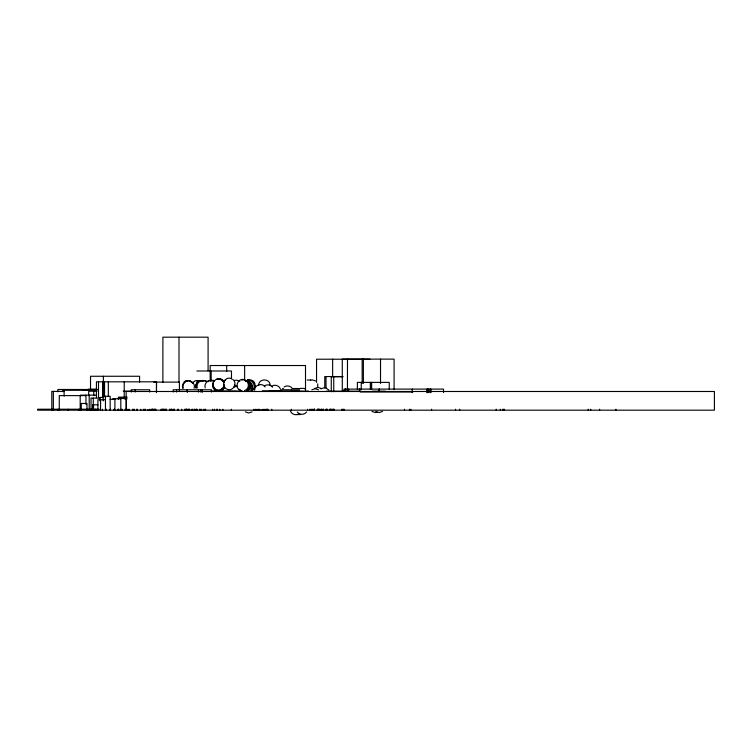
<?xml version="1.0" encoding="UTF-8"?>
<svg xmlns="http://www.w3.org/2000/svg" width="752" height="752" viewBox="0 0 752 752"><rect width="100%" height="100%" fill="white"/><g stroke="black" fill="none" stroke-linecap="round" stroke-linejoin="round"><path stroke-width="1.13" d="M194.119 388.239C196.056 382.599 188.583 378.482 184.184 381.725M213.164 382.881C212.13 386.039 214.207 389.433 217.319 390.363M213.145 384.404L213.145 387.957L215.232 390.824M224.134 384.357C224.256 388.859 218.578 391.754 215.006 389.01M254.749 387.28L255.097 385.456M254.655 390.25C254.458 384.911 262.072 382.439 265.052 386.876M258.641 385.494C258.397 378.124 270.382 378.124 270.137 385.494M317.739 387.402L317.739 383.849M224.096 386.434L223.278 388.032L220.411 390.119M224.557 386.669L223.739 388.267L220.872 390.363M223.259 389.555L224.077 387.957M224.914 387.083L221.99 390.824M249.532 390.072L250.632 386.697L249.26 383.022M250.82 390.485C253.565 386.913 250.67 381.236 246.167 381.358M251.469 390.062C254.214 386.49 251.318 380.813 246.816 380.935M253.932 388.887L254.815 387.233M192.296 382.9L195.163 380.813L198.716 380.813M246.806 390.213C249.288 388.399 249.88 384.676 248.075 382.185M246.976 390.476C250.698 387.929 249.692 381.631 245.378 380.362M247.455 390.758C251.544 387.882 249.749 381.405 245.199 380.098M247.991 391.049L250.078 388.173L250.078 384.62M251.873 390.72C257.109 387.224 252.625 378.416 246.722 380.597M252.663 390.156L253.997 388.831M306.6 412.021C304.428 415.095 299.475 415.095 297.303 412.021M199.581 380.785C196.657 381.743 194.947 385.099 195.896 388.032M199.91 380.756C196.977 381.715 195.276 385.071 196.216 388.004M208.896 380.691C205.963 381.649 204.262 385.005 205.202 387.929M207.806 381.424L209.413 380.606M233.552 387.271L236.927 386.18M245.904 380.85L247.568 379.986M244.494 390.655C248.818 389.386 249.814 383.088 246.092 380.54M264.497 385.898C266.998 384.093 270.711 384.676 272.525 387.167M271.632 386.274C274.649 384.028 279.368 385.56 280.477 389.151M284.106 386.989C286.606 385.184 290.319 385.776 292.133 388.258M252.089 411.861L248.715 412.961L245.34 411.861M311.807 389.837L315.182 388.737L318.566 389.837M314.571 388.502L317.955 387.402L321.33 388.502M320.878 388.84L324.253 387.75M299.193 413.694C296.175 415.941 291.456 414.408 290.347 410.818M382.524 411.429L379.14 412.528L375.765 411.429M188.16 380.672C184.4 380.625 181.486 384.639 182.689 388.201M188.658 380.719C184.898 380.672 181.984 384.686 183.187 388.239M196.62 380.775L200.173 380.775M199.007 380.803L203.463 380.756M203.106 380.888L204.882 380.606L208.266 381.706M216.858 379.187L220.411 379.187L223.739 381.518M217.319 379.422L220.872 379.422M211.66 380.568L213.841 380.324M222.489 380.7L224.265 380.418M223.513 380.644L225.553 380.286M234.69 380.399L236.466 380.117L239.85 381.217M241.646 380.098L243.422 379.816M247.502 380.042C250.416 379.008 253.932 380.709 254.749 383.727M307.154 380.033L310.708 380.033M310.491 380.164L312.268 379.882L315.652 380.973M300.49 388.389L304.043 388.389L305.65 389.207M300.593 414.54L297.04 414.54M377.119 412.265L375.342 412.547L371.958 411.447M369.946 359.212L316.554 359.212L316.554 382.373M196.845 370.99L231.484 370.99L231.484 379.064M342.959 376.555L324.77 376.555L324.77 388.145M342.771 376.743L331.275 376.743L331.275 391.726M153.812 382.11L179.418 382.11L179.418 390.297M282.555 388.53L283.391 388.53M292.237 388.53L300.311 388.53M88.332 389.198L97.158 389.198M97.064 389.48L57.895 389.48L57.895 391.783M281.116 389.771L291.362 389.771M82.513 389.959L88.426 389.959M291.644 389.865L299.644 389.865M96.886 390.25L64.117 390.25L64.117 396.107M262.307 390.824L281.577 390.824M97.102 391.209L88.689 391.209L88.689 395.674M123.234 391.115L132.258 391.115M210.786 391.115L213.427 391.115M213.944 391.115L242.407 391.115M269.235 391.115L308.508 391.115M326.293 391.209L361.092 391.209M372.663 391.209L385.306 391.209M64.418 391.397L51.785 391.397L51.832 410.178M222 391.397L236.542 391.397M360.246 391.971L412.763 391.971M80.455 395.138L96.265 395.138M85.728 395.618L59.276 395.618L59.276 410.178M103.203 396.285L110.159 396.285L110.159 410.178M127.238 397.15L118.365 397.15L118.365 399.321M103.748 397.432L99.997 397.432L99.997 400.91M99.997 398.109L91.02 398.109L91.02 410.178M118.581 398.203L126.327 398.203L126.327 410.178M119.107 398.485L126.599 398.485M112.668 398.776L120.809 398.776M124.099 398.776L127.116 398.776M110.159 399.35L114.906 399.35M105.459 399.735L97.91 399.735L97.91 410.178M97.901 404.811L92.534 404.811L92.534 410.178M99.189 409.22L37.6 409.22L37.6 410.178L714.4 410.178L714.4 391.491L126.157 391.491L126.157 410.178M244.494 379.722C237.557 377.213 233.853 388.615 240.941 390.655M231.043 378.463C224.105 375.953 220.402 387.355 227.489 389.404C233.393 391.585 237.876 382.777 232.641 379.281M244.616 380.653L246.393 380.926M221.774 380.484L224.359 380.775M211.19 380.324L214.226 380.832M201.357 380.503L203.134 380.785M200.784 380.521L202.561 380.803M326.03 388.032L328.906 390.119M245.857 380.644L249.532 383.313M246.656 381.226L248.263 382.044M234.333 384.855L237.2 386.942M221.22 379.845L222.827 380.662M212.449 380.691L214.047 381.508M206.18 381.527C201.978 378.228 195.501 382.937 197.334 387.947M189.936 380.954L192.803 383.05M189.335 380.907L190.942 381.725M252.663 380.85L253.932 382.129M239.963 389.771L241.232 391.049M238.948 389.207L240.217 390.476M224.096 381.931C218.832 372.776 206.734 384.874 216.068 389.959M223.034 380.982L223.852 382.58M213.624 386.669L214.442 388.267M254.815 383.68L255.031 385.503M615.944 409.22L615.944 410.178M599.617 409.22L599.617 410.178M590.715 409.22L590.715 410.178M588.205 409.22L588.205 410.178M504.507 409.22L504.507 410.178M503.267 409.22L503.267 410.178M502.966 409.22L502.966 410.178M500.306 409.22L500.306 410.178M496.226 409.22L496.226 410.178M459.688 409.22L459.688 410.178M455.533 409.22L455.533 410.178M443.548 392.61L443.52 389.104L343.993 389.104L343.993 391.444M431.582 409.22L431.582 410.178M430.887 389.104L430.887 392.61M430.605 389.104L430.605 392.61M429.035 389.104L429.035 392.61M428.621 389.104L428.621 392.61M427.672 389.104L427.672 392.61M427.286 389.104L427.286 392.61M427.004 389.104L427.004 392.61M412.275 389.104L412.162 392.61M410.836 409.22L410.836 410.178M409.445 409.22L409.445 410.178M404.491 409.22L404.491 410.178M394.086 389.292L394.086 359.118L342.292 359.118L342.292 391.613M389.245 389.339L389.245 382.392L357.379 382.392L357.379 389.339M380.521 359.118L380.521 383.482M379.328 389.104L379.328 391.444M379.224 389.104L379.224 391.444M371.667 382.392L371.667 389.339M371.319 382.392L371.319 389.339M370.332 382.392L370.332 389.339M363.376 359.118L363.376 383.482M362.154 359.118L362.154 383.482M361.242 382.392L361.242 389.339M359.7 389.104L359.7 391.444M359.437 389.104L359.437 391.444M348.627 389.104L348.627 391.444M347.49 359.118L347.433 391.444M345.572 389.104L345.572 391.444M345.215 389.104L345.215 391.444M344.162 409.22L344.162 410.178M343.655 409.22L343.655 410.178M342.517 409.22L342.517 410.178M341.84 409.22L341.84 410.178M334.095 409.22L334.095 410.178M333.747 376.743L333.747 391.726M333.512 409.22L333.512 410.178M333.239 409.22L333.239 410.178M332.638 359.212L332.638 376.583M332.403 409.22L332.403 410.178M331.228 409.22L331.228 410.178M331.012 409.22L331.012 410.178M330.438 409.22L330.438 410.178M330.147 409.22L330.147 410.178M329.508 409.22L329.508 410.178M327.609 409.22L327.609 410.178M326.669 409.22L326.669 410.178M326.396 409.22L326.396 410.178M326.02 376.555L326.02 388.145M326.095 409.22L326.095 410.178M323.595 409.22L323.595 410.178M323.304 409.22L323.304 410.178M321.978 409.22L321.978 410.178M321.583 409.22L321.583 410.178M321.254 409.22L321.254 410.178M319.938 409.22L319.938 410.178M319.647 409.22L319.647 410.178M318.773 409.22L318.773 410.178M318.491 409.22L318.491 410.178M318.181 409.22L318.181 410.178M317.588 409.22L317.588 410.178M317.297 409.22L317.297 410.178M314.505 409.22L314.505 410.178M314.345 409.22L314.345 410.178M314.214 409.22L314.214 410.178M313.998 409.22L313.998 410.178M312.625 409.22L312.625 410.178M311.798 409.22L311.798 410.178M310.792 409.22L310.792 410.178M309.702 409.22L309.702 410.178M307.54 409.22L307.54 410.178M305.509 390.203L305.509 365.528L210.184 365.528L210.146 381.367M291.381 409.22L291.381 410.178M271.754 409.22L271.754 410.178M267.928 409.22L267.928 410.178M267.421 409.22L267.421 410.178M266.349 409.22L266.349 410.178M266.011 409.22L266.011 410.178M264.939 409.699L264.939 410.178M264.253 409.22L264.253 410.178M264.149 409.699L264.149 410.178M263.021 409.22L263.021 410.178M262.711 409.699L262.711 410.178M261.94 409.699L261.94 410.178M259.872 409.22L259.872 410.178M258.406 409.22L258.406 410.178M256.977 409.22L256.977 410.178M255.417 409.22L255.417 410.178M253.819 409.22L253.819 410.178M244.635 365.528L244.635 379.628M231.334 409.22L231.334 410.178M226.69 365.528L226.69 371.403M222.874 409.22L222.874 410.178M219.847 409.22L219.875 410.178M217.319 409.22L217.319 410.178M216.999 410.178L216.943 409.22L216.849 410.178M214.583 409.22L214.583 410.178M212.722 409.22L212.722 410.178M211.528 392.036L211.528 389.771L173.176 389.771L173.176 392.036M211.171 370.99L211.171 381.367M208.088 370.783L208.088 337.178L162.893 337.178L162.893 382.364M205.578 409.22L205.578 410.178M204.995 409.22L204.995 410.178M203.801 409.22L203.801 410.178M202.373 389.771L202.373 392.036M201.893 389.771L201.893 392.036M201.621 409.22L201.621 410.178M200.765 389.771L200.765 392.036M200.098 409.22L200.023 410.178M199.816 409.22L199.816 410.178M198.462 389.771L198.462 392.036M196.892 409.22L196.892 410.178M196.723 409.22L196.723 410.178M196.075 409.22L196.075 410.178M194.589 409.22L194.589 410.178M194.166 409.22L194.138 410.178M192.371 409.22L192.371 410.178M191.967 409.22L191.967 410.178M189.72 409.22L189.72 410.178M189.401 409.22L189.401 410.178M188.592 409.22L188.667 410.178M188.226 409.22L188.226 410.178M187.032 409.22L187.032 410.178M186.825 409.22L186.834 410.178M186.374 409.22L186.27 410.178L186.195 409.22M185.688 409.22L185.688 410.178M184.616 409.22L184.616 410.178M181.674 409.22L181.674 410.178M179.004 337.178L179.004 382.364M178.487 409.22L178.487 410.178M177.763 409.22L177.763 410.178M176.56 389.771L176.56 392.036M174.379 409.22L174.379 410.178M174.135 409.22L174.135 410.178M173.298 409.22L173.298 410.178M171.87 409.22L171.87 410.178M171.475 409.22L171.475 410.178M171.127 409.22L171.127 410.178M170.055 409.22L170.055 410.178M169.708 409.22L169.708 410.178M166.145 409.22L166.145 410.178M165.966 409.22L165.966 410.178M165.28 409.22L165.28 410.178M164.209 409.22L164.143 410.178M163.757 409.22L163.757 410.178M163.344 409.22L163.193 410.178M162.658 409.22L162.658 410.178M162.206 409.22L162.206 410.178M161.981 409.22L161.981 410.178M161.06 409.22L161.06 410.178M156.529 392.027L156.529 381.819L96.435 381.819L96.435 397.705M156.444 382.11L156.444 392.638M155.786 409.22L155.786 410.178M155.561 409.22L155.561 410.178M154.555 409.22L154.555 410.178M154.282 409.22L154.263 410.178M153.746 409.22L153.746 410.178M152.712 409.22L152.712 410.178M152.449 409.22L152.449 410.178M152.073 409.22L152.073 410.178M151.951 409.22L151.951 410.178M151.81 409.699L151.81 410.178M151.058 409.22L151.058 410.178M149.695 392.036L149.695 389.771L131.29 389.771L131.29 392.036M149.498 409.22L149.498 410.178M149.291 409.699L149.291 410.178M147.768 409.699L147.768 410.178M145.493 409.22L145.587 410.178M144.751 409.22L144.751 410.178M143.359 409.22L143.359 410.178M140.784 409.22L140.784 410.178M139.571 382.11L139.571 376.263L90.522 376.263L90.522 390.297M137.08 409.22L137.099 410.178M136.864 409.22L136.808 410.178M135.153 389.771L135.153 392.036M134.439 409.22L134.439 410.178M133.123 409.22L133.123 410.178M132.869 409.22L132.869 410.178M129.128 409.22L129.128 410.178M127.868 409.22L127.868 410.178M126.054 409.22L126.054 410.178M125.17 409.22L125.17 410.178M124.24 381.819L124.24 397.705M122.106 409.22L122.106 410.178M121.175 409.22L121.175 410.178M120.809 398.203L120.809 410.178M118.788 409.22L118.788 410.178M118.393 409.22L118.393 410.178M118.355 409.699L118.355 410.178M117.998 409.22L117.998 410.178M117.547 409.699L117.547 410.178M117.359 409.699L117.359 410.178M114.906 398.776L114.906 410.178M114.426 409.22L114.426 410.178M114.05 409.22L114.05 410.178M110.347 409.22L110.347 410.178M108.316 381.819L108.316 396.567M106.37 409.22L106.37 410.178M105.459 396.285L105.459 410.178M104.547 381.819L104.547 396.567M103.381 376.263L103.381 382.11M103.24 381.819L103.203 400.919M102.836 381.819L102.836 397.705M102.479 409.22L102.479 410.178M100.571 399.735L100.571 410.178M98.503 381.819L98.503 397.705M97.318 409.22L97.318 410.178M95.72 409.22L95.72 410.178M95.043 409.22L95.043 410.178M93.774 391.209L93.774 395.674M93.568 404.811L93.568 410.178M93.276 398.109L93.276 404.689M89.215 395.138L89.215 410.178M86.988 410.178L86.988 403.467L81.254 403.467L81.254 410.178M85.963 395.138L85.963 404.388M80.191 395.618L80.191 410.178M78.969 409.22L78.969 410.178M68.197 409.22L68.197 410.178M62.914 389.48L62.914 391.783M58.036 409.22L58.036 410.178M53.354 391.397L53.354 410.178M187.342 392.036L187.342 389.771L187.239 392.036"/></g></svg>
